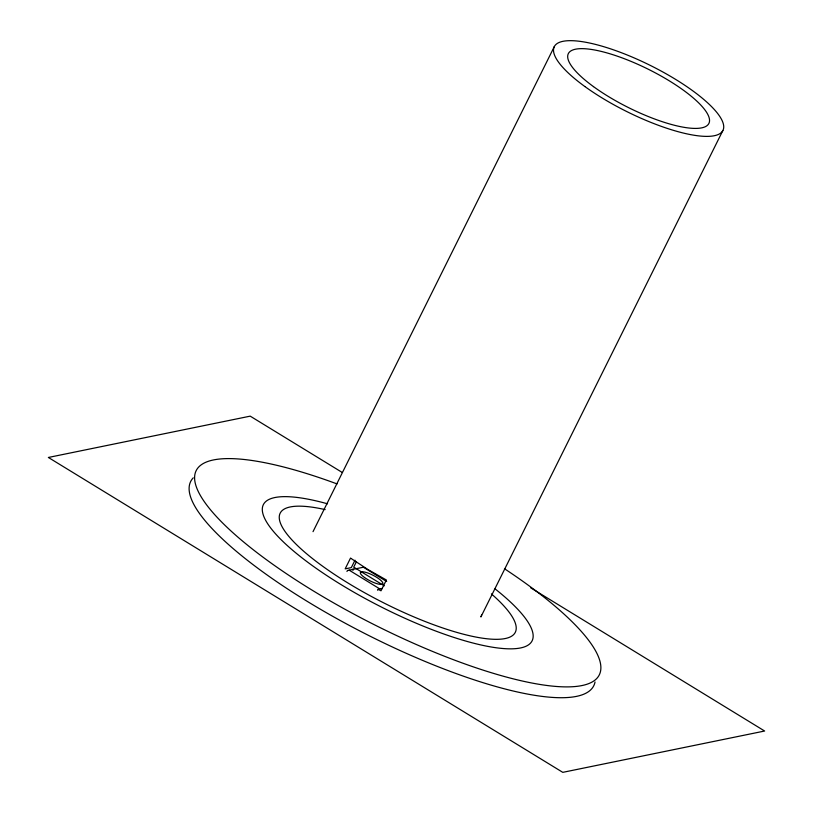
<?xml version="1.0" encoding="UTF-8"?>
<svg xmlns="http://www.w3.org/2000/svg" width="813" height="813" viewBox="0 0 813 813"><rect width="100%" height="100%" fill="white"/><g stroke="black" fill="none" stroke-linecap="round" stroke-linejoin="round"><path stroke-width="1.22" d="M313.015 531.661L554.334 46.585M346.958 571.498L347.456 570.492L363.381 567.23L386.683 581.498M355.007 560.187L351.307 567.616L345.159 568.876L350.535 558.064L351.043 558.429M352.974 570.391L353.116 568.937M377.669 590.299L378.167 589.293L382.354 588.439M480.981 616.752L722.859 130.537M356.45 561.712L353.696 567.128L384.264 585.838M378.167 589.293L380.992 590.807L386.368 579.994L368.015 569.567L351.551 558.785M342.263 472.485L250.211 416.144L48.374 457.465L562.789 772.35L764.627 731.019L530.706 587.829M349.133 570.147L379.844 588.947M595.035 682.005A225.933 56.951 26.9 0 1 365.931 634.089A225.933 56.951 26.9 0 1 193.25 477.831M481.611 614.953A94.135 25.894 26.4 0 1 480.94 616.813M495.026 588.846A150.629 37.967 26.9 0 1 484.396 645.705A150.629 37.967 26.9 0 1 287.487 545.736A150.629 37.967 26.9 0 1 327.548 503.816M504.497 568.754A225.933 56.951 26.9 0 1 540.513 684.546A225.933 56.951 26.9 0 1 223.656 524.019A225.933 56.951 26.9 0 1 337.039 483.918M491.398 593.897A131.797 33.221 26.9 0 1 470.31 635.878A131.797 33.221 26.9 0 1 304.072 551.59A131.797 33.221 26.9 0 1 325.159 509.609M584.893 86.544A94.135 25.894 26.4 0 0 722.584 131.025A94.135 25.894 26.4 0 0 608.317 48.109A94.135 25.894 26.4 0 0 584.893 86.544M593.47 86.605A78.455 21.575 26.4 0 0 708.509 124.074A78.455 21.575 26.4 0 0 613.815 54.999A78.455 21.575 26.4 0 0 593.47 86.605M364.529 577.515A12.551 3.161 26.9 0 0 382.76 583.846A12.551 3.161 26.9 0 0 367.557 572.911A12.551 3.161 26.9 0 0 364.529 577.515"/></g></svg>
